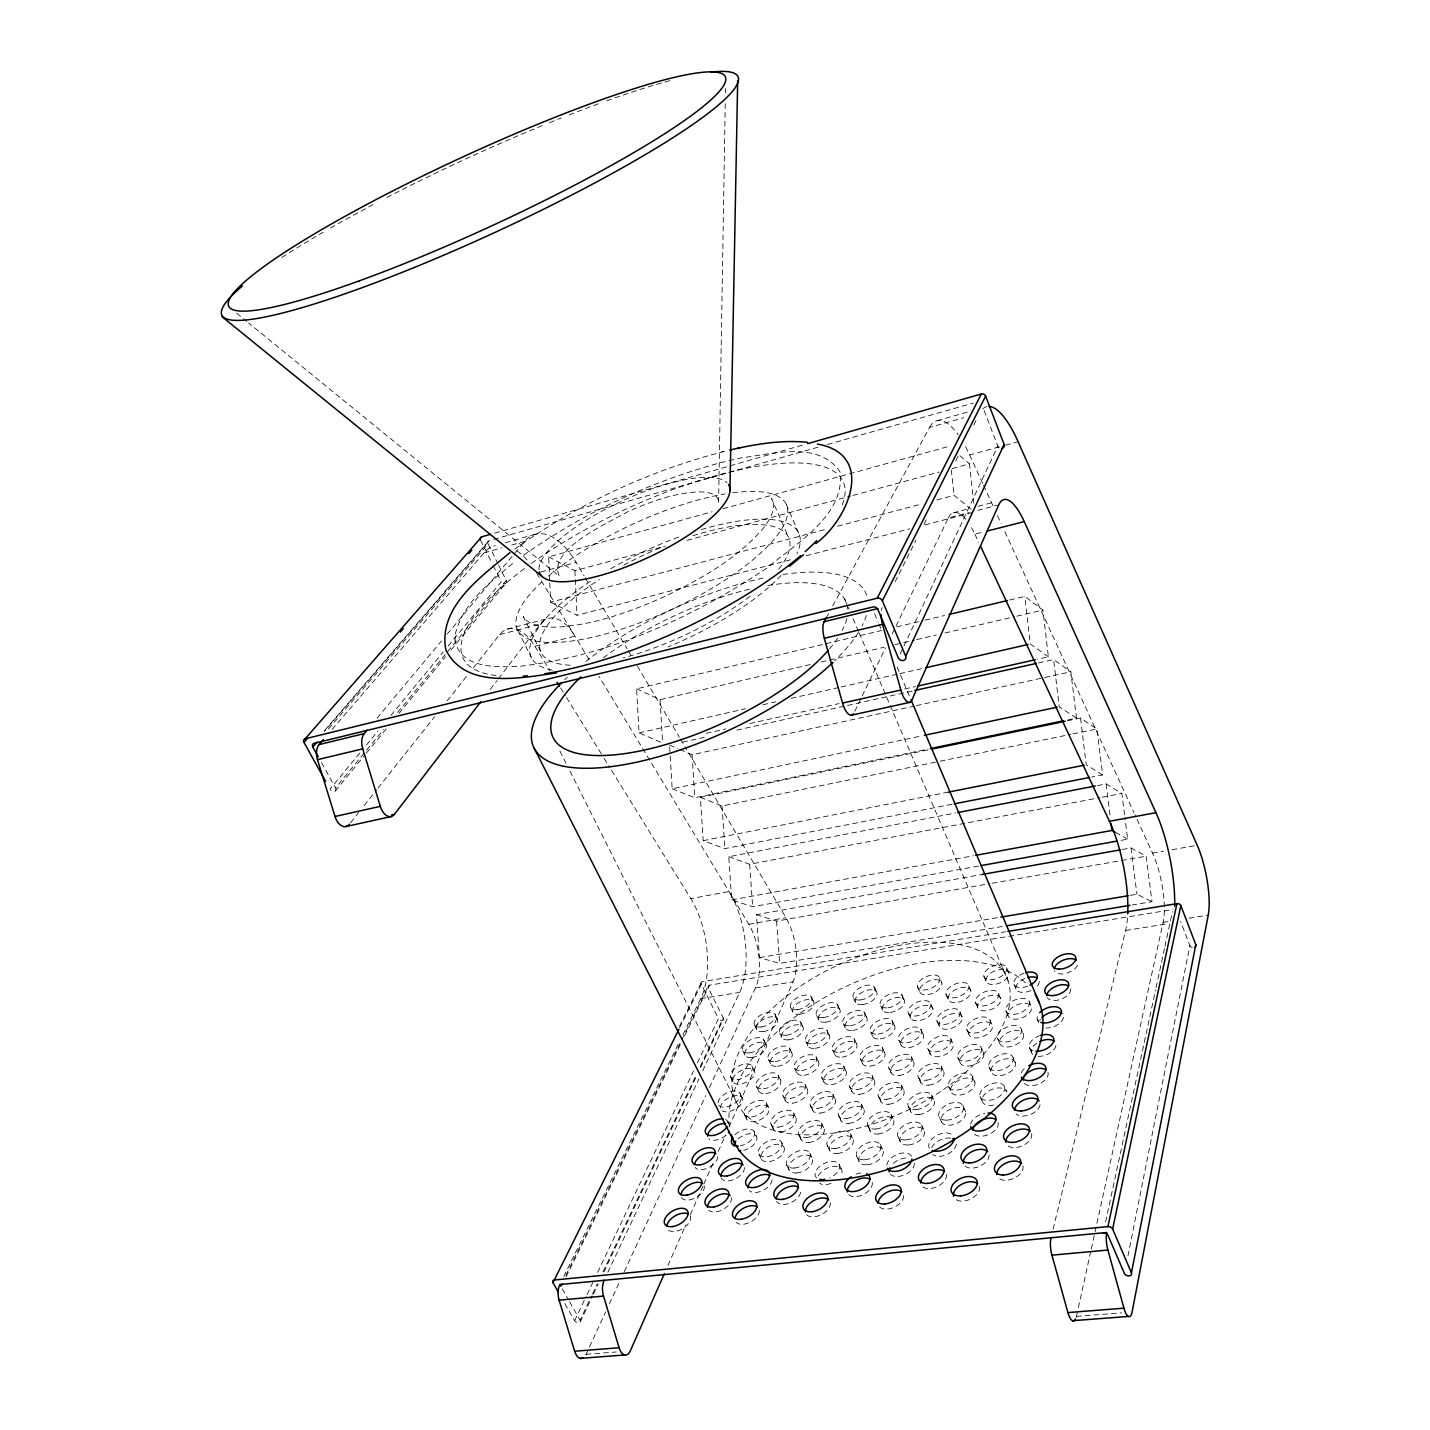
<?xml version="1.0" encoding="UTF-8"?>
<svg xmlns="http://www.w3.org/2000/svg" width="1430" height="1430" viewBox="0 0 1430 1430"><rect width="100%" height="100%" fill="white"/><g stroke="black" fill="none" stroke-linecap="round" stroke-linejoin="round"><path stroke-width="0.75" stroke-dasharray="5 3.75" d="M725.242 103.639L718.593 503.128C719.29 493.332 706.76 491.598 697.786 491.938C673.923 493.046 650.06 501.858 627.752 511.725C608.125 523.023 546.939 549.781 559.273 576.165L248.516 322.894M725.439 92.825L725.51 88.481M729.014 460.639L740.99 457.904C772.093 454.096 819.301 440.315 840.143 472.132C845.148 515.944 795.527 543.615 767.124 567.925C693.353 617.152 609.627 655.566 520.913 666.166C498.337 667.452 460.889 669.222 455.115 640.837M455.33 634.08C462.909 602.37 491.312 581.277 515.122 561.472L515.265 561.382M455.098 641.141L455.33 633.776M1127.913 1255.987L1189.903 945.605L1180.662 921.528M1105.587 1221.971L1155.601 989.81M1156.066 987.647L1164.485 948.59M1164.95 946.41L1166.344 939.903M1166.809 937.74L1172.421 911.697M1076.164 1317.531A15.212 5.023 83 0 0 1076.468 1316.369L1077.898 1309.809M1078.381 1307.628L1090.804 1251.107M1091.287 1248.944L1163.126 922.35A47.119 13.442 79 0 0 1152.562 853.138L1134.919 814.743M1053.106 1229.139L1125.607 930.501A74.932 22.737 79 0 0 1127.555 917.005M667.953 1265.479L685.9 1224.759M690.386 1214.588L702.952 1186.096M703.864 1184.058L713.731 1161.66M718.218 1151.49L725.403 1135.206M728.978 1127.054L792.989 981.874A43.329 19.073 80.3 0 0 785.964 917.702L685.006 746.764M585.8 1354.854A13.567 7.025 87.4 0 0 586.068 1354.317L605.641 1311.971M609.377 1303.874L619.673 1281.638M624.338 1271.538L705.634 1095.702M709.387 1087.604L755.469 987.915A42.936 19.591 80.5 0 0 748.784 924.263L598.902 676.175M900.239 653.868L903.081 647.808M904.028 645.806L997.836 446.16L983.179 408.05M607.893 1272.271L698.895 1078.971M702.684 1070.909L739.65 992.384A68.551 31.96 80.3 0 0 729.229 891.516L690.833 898.612L611.093 769.608M564.886 1303.588L574.628 1320.712A3.235 2.074 27.3 0 0 578.685 1322.822A3.235 2.074 27.3 0 0 580.08 1320.23L591.52 1296.045M592.485 1294.025L597.257 1283.961M602.977 1271.86L696.499 1074.341M700.325 1066.28L723.223 1017.892L708.261 987.719A2.753 2.038 27 0 1 709.566 985.163L1172.886 909.534M580.223 1321.981L592.503 1295.991M593.45 1293.989L598.187 1283.997M603.853 1272.003L696.678 1075.753M700.486 1067.71L723.276 1019.519M574.628 1320.712L586.139 1296.545M587.087 1294.525L592.842 1282.442M597.633 1272.378L693.532 1070.998M697.357 1062.937L718.45 1018.643L701.308 984.162A2.753 2.038 27.2 0 1 702.63 981.606L1005.648 931.788M854.8 711.282L861.218 697.983M862.201 695.981L885.402 647.987M892.177 633.99L895.073 627.985M896.038 625.982L948.269 518L969.308 512.53M563.76 1276.525L679.053 1042.613M682.986 1034.623L700.736 998.64A67.925 32.765 80.5 0 0 690.833 898.612M565.869 1275.31L680.769 1041.809M681.752 1039.807L708.19 986.074M566.083 1276.954L681.145 1042.988M684.72 1035.588L709.566 985.163M679.554 1027.938L702.63 981.606M679.518 1026.186L701.254 982.517M895.126 581.76L916.022 540.147M923.977 524.274L926.962 518.339M955.812 460.853L958.797 454.901M973.723 425.175L976.708 419.222M826.326 617.724L828.453 613.81M832.707 605.962L929.572 427.391L963.909 417.721M490.258 689.403L497.032 680.573M498.391 678.803L540.397 624.034A48.906 24.828 75.9 0 1 574.932 636.082L534.874 646.288A48.423 25.436 75.8 0 0 499.678 634.616L472.025 669.508M350.6 822.697L358.626 812.562M364.167 805.573L376.608 789.878M377.985 788.127L434.684 716.609M447.125 700.915L466.484 676.479M335.281 790.987L364.99 754.79M366.402 753.074L386.225 728.943M398.952 713.427L445.499 656.745M451.111 649.899L505.845 583.261M359.806 753.056L329.973 789.163A3.539 2.574 37.5 0 0 334.37 791.416A3.539 2.574 37.5 0 0 335.55 787.894L365.168 751.876M366.581 750.16L383.508 729.586M397.612 712.444L506.22 580.437L498.605 565.082M366.402 745.066L378.056 730.962M390.855 715.465L443.211 652.062M448.269 645.931L501.251 581.778L492.385 563.938M377.073 718.164L441.495 640.962M447.215 634.098L524.506 541.47A72.966 36.715 74.9 0 1 576.111 562.365L584.048 575.807M332.118 729.443L484.055 552.856A72.233 37.591 74.8 0 1 495.281 545.563M328.328 729.068L488.13 543.99A3.057 2.449 40.4 0 1 489.328 540.647L324.235 731.517M324.699 730.408L488.506 541.094M523.541 555.323C584.262 512.244 653.081 480.444 725.064 461.533M514.925 549.031C578.81 503.324 651.544 469.576 727.763 450.539M494.601 533.14L803.338 444.891M493.618 539.432L726.905 473.098M729.05 472.49L818.943 446.929M827.505 444.498L973.044 403.117M505.273 542.739L535.446 534.194M937.115 420.67L968.038 411.929M484.055 552.856L501.662 547.904M511.779 545.045L524.506 541.47M549.692 580.616L548.673 556.878L712.194 511.743M722.937 508.776L948.841 446.392M540.79 572L576.111 562.365M965.482 446.625A80.259 26.455 75.7 0 1 969.629 454.972L1003.36 445.767M1005.469 445.195L1018.124 441.745M548.673 556.878L574.914 570.713L665.468 546.188M687.026 540.343L850.868 495.96M853.031 495.388L939.26 472.025M952.201 468.522L969.451 463.838L973.741 503.217M549.781 582.779L550.622 602.191L824.592 529.654M837.551 526.24L921.689 503.968M936.775 499.964L954.042 495.406L971.256 509.205M507.114 629.164L547.636 618.6M953.184 512.816L969.808 508.472M978.12 506.309L994.94 501.93M499.678 634.616L540.397 624.034M977.709 510.349L998.748 504.879M550.622 602.191L577.005 615.275L790.969 559.684M806.109 555.752L909.855 528.814M924.978 524.881L972.525 512.53M971.524 527.634A53.822 17.929 76.3 0 1 974.903 534.194L980.998 532.621M660.66 742.206L639.049 732.911L636.618 688.849L881.649 630.487M896.825 626.876L922.851 620.674M925.013 620.173L944.533 615.526M1009.598 600.028L1024.774 596.417L1042.881 610.074L1048.387 656.817L1037.483 659.266M636.618 688.849L660.088 699.699L810.167 664.557M821.034 662.019L884.115 647.254M894.983 644.698L901.508 643.178M903.689 642.66L914.557 640.122M916.737 639.603L936.31 635.027M944.998 632.99L1014.603 616.688M1016.784 616.187L1042.881 610.074M721.793 451.916L723.723 451.469M639.049 732.911L745.548 708.708M762.923 704.758L775.972 701.79M791.183 698.341L838.999 687.473M841.18 686.972L897.683 674.138M899.863 673.637L921.581 668.704M706.223 733.322L725.832 728.925M749.803 723.562L839.16 703.596M904.547 688.974L915.45 686.543M682.593 742.188L704.275 737.362M736.825 730.104L845.327 705.955M847.49 705.473L912.59 690.976M1038.43 662.948L1053.624 659.57L1070.856 671.76L1076.45 718.11L1067.727 719.933M679.804 749.499L692.084 754.772L914.11 706.116M916.29 705.634L1042.542 677.963M1044.722 677.498L1070.856 671.76M669.687 747.264L672.172 788.788L922.225 735.771M672.172 788.788L694.783 797.761L928.142 749.052M951.969 804.303L724.885 848.616L703.185 840.679L700.414 797.35L929.786 749.517M1067.406 720.827L1080.526 718.092L1096.935 728.978L1102.637 774.917L1091.716 777.044M700.414 797.35L722.043 805.984L937.83 761.672M940.011 761.225L1070.784 734.359M1072.965 733.912L1096.935 728.978M703.185 840.679L948.322 792.131M978.513 866.044L752.645 906.727L731.677 899.899L728.782 856.749L955.633 812.973M1097.418 785.606L1106.141 783.926L1121.871 793.453L1124.623 815.225M728.782 856.749L749.66 864.274L1099.974 797.618M1102.155 797.207L1121.871 793.453M731.677 899.899L973.455 855.748M1121.066 840.357L1127.644 839.178L1124.892 817.406M1002.18 926.533L779.69 963.391L759.473 957.617L756.434 914.664L982.088 874.481M1122.3 849.509L1131.059 847.936L1146.109 856.177L1151.99 901.704L1132.149 904.993M748.784 924.263L785.964 917.702M1152.562 853.138L1163.645 851.19M1171.992 849.724L1194.408 845.774M756.434 914.664L776.579 921.117L989.935 883.615M992.134 883.24L1146.109 856.177M759.473 957.617L998.676 917.47M1130.344 895.377L1136.921 894.268L1151.99 901.704M755.469 987.915L792.989 981.874M1163.126 922.35L1171.724 920.974M1188.902 918.203L1208.243 915.093M700.736 998.64L739.65 992.384M1125.607 930.501L1166.934 923.869M586.068 1354.317L616.366 1351.976M1076.468 1316.369L1121.549 1312.883M669.562 745.084L677.749 748.605M1115.418 832.385L1127.644 839.178M1102.637 774.917L1086.21 764.818L1080.526 718.092M1076.45 718.11L1059.219 706.724L1053.624 659.57M1048.387 656.817L1030.261 644L1024.774 596.417M236.647 313.152L246.818 321.5M959.941 455.795L969.451 463.838M534.874 646.288L550.121 670.956M560.667 688.027L565.368 695.624M566.53 697.518L602.888 756.327M604.05 758.222L609.913 767.713M536.643 573.126L589.893 660.875M585.192 577.72L627.162 648.791M628.288 650.722L631.685 656.477M637.369 666.076L679.339 737.147M680.466 739.078L683.862 744.833M562.24 1288.788L568.532 1299.888M569.587 1301.729L580.08 1320.23M321.5 762.565L335.55 787.894M727.655 1121.477L730.051 1126.197A12.423 6.775 -28.4 0 0 729.229 1125.07M734.859 1134.83A12.62 6.971 -28.1 0 1 754.146 1131.666L756.559 1136.475A12.602 6.989 -28.2 0 1 743.797 1150.363M744.315 1114.363L746.692 1119.1M559.988 751.215L565.994 763.173M569.998 771.145L736.289 1101.958M758.758 1153.992L761.207 1158.836M740.097 1093.414L742.438 1098.079M730.748 1077.201L733.072 1081.813M786.697 1165.092L789.128 1170.008M517.928 630.576L531.567 657.979M766.355 1103.013A12.405 6.757 -27.6 0 1 752.502 1116.794A12.405 6.757 -27.6 0 1 747.193 1106.355A12.405 6.757 -27.6 0 1 766.355 1103.013L768.714 1107.75A12.387 6.775 -27.6 0 1 754.879 1121.531A12.387 6.775 -27.6 0 1 749.552 1111.074A12.387 6.775 -27.6 0 1 768.714 1107.75M488.13 543.99L497.658 563.17M540.737 651.669L523.308 616.616C528.582 625.768 544.776 627.502 556.216 627.126C593.593 625.178 629.379 612.111 663.306 597.114C699.788 579.615 736.575 559.345 763.28 528.26C769.251 520.377 777.42 507.99 771.449 498.284L788.127 536.411M756.488 1086.389L758.812 1091.09M781.531 1142.23A12.816 7.204 -27.8 0 1 767.284 1156.691A12.816 7.204 -27.8 0 1 761.672 1145.519A12.816 7.204 -27.8 0 1 781.531 1142.23L783.944 1147.075A12.799 7.239 -27.9 0 1 769.733 1161.553A12.799 7.239 -27.9 0 1 764.085 1150.363A12.799 7.239 -27.9 0 1 783.944 1147.075M771.092 1124.463L773.469 1129.253M480.551 540.147L491.384 561.954M752.126 1066.226A12.012 6.346 -27.4 0 1 738.631 1079.382A12.012 6.346 -27.4 0 1 733.608 1069.604A12.012 6.346 -27.4 0 1 752.126 1066.226L754.432 1070.856A11.994 6.364 -27.4 0 1 740.955 1084.029A11.994 6.364 -27.4 0 1 735.914 1074.216A11.994 6.364 -27.4 0 1 754.432 1070.856M742.76 1050.657L745.03 1055.233M798.762 1134.884L801.14 1139.746M754.414 1024.935L756.631 1029.475M778.17 1075.253L780.476 1079.936M768.268 1059.308L770.556 1063.956M793.471 1112.915L795.831 1117.724M783.032 1095.881L785.356 1100.635M809.809 1153.116L812.222 1158.032M763.799 1039.878L766.051 1044.472M821.481 1123.14L823.841 1128.02M794.58 1068.228L796.85 1072.929M810.417 1105.676L812.758 1110.502M816.548 1177.837A13.228 7.722 -27.1 0 1 822.554 1164.324A13.228 7.722 -27.1 0 1 839.07 1164.431L841.466 1169.365M827.327 1145.662L829.74 1150.596M775.114 1014.335L777.312 1018.893M789.61 1048.351L791.863 1052.998M805.036 1084.548L807.342 1089.303M779.707 1033.068L781.924 1037.662M816.226 1057.092L818.478 1061.811M832.76 1094.165L835.066 1098.973M790.772 1007.614L792.953 1012.172M850.403 1133.722L852.78 1138.655M805.769 1041.433L808.004 1046.099M821.714 1077.434L824.002 1082.188M838.713 1115.793L841.054 1120.673M856.874 1156.799L859.287 1161.804M800.693 1022.307L802.909 1026.901M811.453 997.032L813.599 1001.59M827.058 1030.512L829.275 1035.177M843.682 1066.119L845.934 1070.891M861.396 1104.085L863.702 1108.965M880.326 1144.644L882.703 1149.649M816.601 1015.479L818.8 1020.09M832.635 1050.067L834.87 1054.786M849.706 1086.925L852.012 1091.751M867.939 1126.25L870.298 1131.202M898.165 1137.064L900.525 1142.07M878.628 1096.721L880.934 1101.618M860.36 1058.987L862.612 1063.759M843.217 1023.576L845.416 1028.259M974.903 534.194L978.692 542.274M890.979 1114.328L893.303 1119.279M872.014 1075.414L874.284 1080.258M854.246 1038.966L856.463 1043.686M837.569 1004.736L839.732 1009.348M901.275 1085.03L903.546 1089.928M882.292 1047.689L884.509 1052.48M908.515 1106.856L910.821 1111.825M864.471 1012.672L866.651 1017.338M888.977 1068.174L891.23 1073.018M870.673 1031.942L872.872 1036.679M853.478 997.908L855.623 1002.537M921.563 1124.927L923.887 1129.95M969.629 454.972L982.625 483.269M983.554 485.288L993.779 507.525M997.479 515.604L1001.197 523.702M1004.915 531.781L1133.99 812.723M880.648 1005.737L882.793 1010.42M931.502 1094.951L933.772 1099.938M939.403 1117.331L941.709 1122.371M911.232 1056.698L913.448 1061.561M918.525 1077.666L920.777 1082.582M892.231 1020.841L894.411 1025.596M874.391 987.183L876.519 991.812M898.97 1040.557L901.186 1045.348M928.195 1049.441L930.412 1054.321M901.865 994.833L903.992 999.534M908.658 1013.816L910.821 1018.571M962.748 1105.211L965.679 1111.682A13.174 7.74 -24.1 0 1 948.966 1125.231A13.174 7.74 -24.1 0 1 945.552 1112.147A13.174 7.74 -24.1 0 1 965.679 1111.682M941.119 1065.994L943.943 1072.25M948.448 1086.103L951.308 1092.466M920.866 1029.278L923.047 1034.087M917.506 986.754L919.615 991.455M951.004 1039.253A12.548 6.971 -23.8 0 1 935.041 1051.872A12.548 6.971 -23.8 0 1 931.931 1040.111A12.548 6.971 -23.8 0 1 951.004 1039.253L953.184 1044.132A12.53 6.989 -23.8 0 1 937.258 1056.77A12.53 6.989 -23.8 0 1 934.13 1044.955A12.53 6.989 -23.8 0 1 953.184 1044.132M957.76 1057.306L959.977 1062.258M930.751 1003.932A12.155 6.542 -23.9 0 1 915.218 1016.033A12.155 6.542 -23.9 0 1 912.376 1004.95A12.155 6.542 -23.9 0 1 930.751 1003.932L932.878 1008.704A12.137 6.56 -23.9 0 1 917.363 1020.806A12.137 6.56 -23.9 0 1 914.521 1009.687A12.137 6.56 -23.9 0 1 932.878 1008.704M936.99 1020.895L939.153 1025.721M972.632 1076.951A12.977 7.454 -23.7 0 1 956.223 1090.143A12.977 7.454 -23.7 0 1 952.791 1077.612A12.977 7.454 -23.7 0 1 972.632 1076.951L974.867 1081.956A12.959 7.472 -23.7 0 1 958.475 1095.166A12.959 7.472 -23.7 0 1 955.025 1082.582A12.959 7.472 -23.7 0 1 974.867 1081.956M979.961 1096.22L982.213 1101.279M939.778 978.174A11.958 6.328 -23.6 0 1 924.513 989.989A11.958 6.328 -23.6 0 1 921.653 979.318A11.958 6.328 -23.6 0 1 939.778 978.174L941.87 982.893A11.958 6.346 -23.6 0 1 926.64 994.726A11.958 6.346 -23.6 0 1 923.762 984.001A11.958 6.346 -23.6 0 1 941.87 982.893M946.052 994.511L948.162 999.284M981.57 1048.279A12.763 7.204 -23.3 0 1 965.447 1061.131A12.763 7.204 -23.3 0 1 961.997 1049.084A12.763 7.204 -23.3 0 1 981.57 1048.279L983.751 1053.231A12.745 7.222 -23.3 0 1 967.663 1066.101A12.745 7.222 -23.3 0 1 964.195 1054.017A12.745 7.222 -23.3 0 1 983.751 1053.231M988.899 1066.78L991.097 1071.785M960.013 1012.1A12.352 6.739 -23.5 0 1 944.336 1024.416A12.352 6.739 -23.5 0 1 941.19 1013.084A12.352 6.739 -23.5 0 1 960.013 1012.1L962.14 1016.944A12.334 6.775 -23.5 0 1 946.499 1029.26A12.334 6.775 -23.5 0 1 943.335 1017.892A12.334 6.775 -23.5 0 1 962.14 1016.944M966.787 1029.475L968.932 1034.355M1004.611 1086.925A13.192 7.704 -23.1 0 1 988.023 1100.385A13.192 7.704 -23.1 0 1 984.233 1087.533A13.192 7.704 -23.1 0 1 1004.611 1086.925L1006.827 1092.002A13.174 7.722 -23.1 0 0 993.171 1088.945A13.174 7.722 -23.1 0 0 982.053 1100.313A13.174 7.722 -23.1 0 0 994.225 1104.907M968.718 985.824A12.155 6.524 -23.2 0 1 953.31 997.854A12.155 6.524 -23.2 0 1 950.146 986.932A12.155 6.524 -23.2 0 1 968.718 985.824L970.809 990.615A12.137 6.542 -23.2 0 1 955.437 1002.644A12.137 6.542 -23.2 0 1 952.255 991.687A12.137 6.542 -23.2 0 1 970.809 990.615M975.51 1002.519L977.62 1007.363M990.204 1020.537A12.548 6.953 -23 0 1 974.384 1033.086A12.548 6.953 -23 0 1 970.916 1021.485A12.548 6.953 -23 0 1 990.204 1020.537L992.348 1025.435A12.548 6.989 -23 0 1 976.547 1038.001A12.548 6.989 -23 0 1 973.061 1026.365A12.548 6.989 -23 0 1 992.348 1025.435M997.532 1038.305L999.695 1043.274M983.947 976.44L986.021 981.23M1013.137 1057.592A12.977 7.436 -22.8 0 1 996.871 1070.713A12.977 7.436 -22.8 0 1 993.063 1058.361A12.977 7.436 -22.8 0 1 1013.137 1057.592L1015.318 1062.615A12.959 7.454 -22.7 0 1 999.087 1075.735A12.959 7.454 -22.7 0 1 995.262 1063.366A12.959 7.454 -22.7 0 1 1015.318 1062.615M998.551 993.707A12.352 6.739 -22.7 0 1 983.036 1005.951A12.352 6.739 -22.7 0 1 979.532 994.797A12.352 6.739 -22.7 0 1 998.551 993.707L1000.66 998.551A12.352 6.757 -22.7 0 1 985.145 1010.813A12.352 6.757 -22.7 0 1 981.641 999.606A12.352 6.757 -22.7 0 1 1000.66 998.551M1005.898 1010.796L1008.007 1015.693M786.232 504.254L798.816 533.354M1021.395 1029.26A12.763 7.186 -22.4 0 1 1005.433 1042.041A12.763 7.186 -22.4 0 1 1001.608 1030.172A12.763 7.186 -22.4 0 1 1021.395 1029.26L1023.523 1034.23A12.745 7.204 -22.4 0 1 1007.596 1047.01A12.745 7.204 -22.4 0 1 1003.753 1035.106A12.745 7.204 -22.4 0 1 1023.523 1034.23M1029.314 1047.457L1031.477 1052.48M1013.977 984.162L1016.051 989.006M1006.649 967.735A12.173 6.524 -22.4 0 1 991.401 979.693A12.173 6.524 -22.4 0 1 987.88 968.932A12.173 6.524 -22.4 0 1 1006.649 967.735L1008.704 972.525A12.155 6.542 -22.4 0 1 993.475 984.484A12.155 6.542 -22.4 0 1 989.953 973.705A12.155 6.542 -22.4 0 1 1008.704 972.525M844.612 598.991L848.991 609.216M853.067 618.725L858.608 631.702M859.198 633.025L1007.989 980.497A148.97 80.491 -25 0 1 824.163 1134.133A148.97 80.491 -25 0 1 780.941 1000.803A148.97 80.491 -25 0 1 1007.989 980.497M1037.286 1019.322L1038.698 1022.647M1029.368 1001.84A12.566 6.953 -22.1 0 1 1013.691 1014.317A12.566 6.953 -22.1 0 1 1009.866 1002.895A12.566 6.953 -22.1 0 1 1029.368 1001.84L1031.459 1006.756A12.548 6.971 -22.1 0 1 1015.818 1019.233A12.548 6.971 -22.1 0 1 1011.957 1007.793A12.548 6.971 -22.1 0 1 1031.459 1006.756M874.534 613.667L878.002 621.871M878.878 623.909L881.47 630.076M897.111 666.988L910.124 697.751M1131.059 847.936L1136.921 894.268M1106.141 783.926L1110.27 817.156M951.325 469.826L954.042 495.406M776.579 921.117L779.69 963.391M749.66 864.274L752.645 906.727M722.043 805.984L724.885 848.616M692.084 754.772L694.783 797.761M660.088 699.699L662.501 740.883M574.914 570.713L575.235 577.398M575.343 579.633L577.005 615.275M729.497 1126.322A167.739 93.147 -25 0 1 843.772 987.504A167.739 93.147 -25 0 1 1026.686 983.876M866.401 615.454A183.094 66.763 -24.9 0 1 862.165 625.84M858.411 632.435A183.094 66.763 -24.9 0 1 834.584 660.892M564.564 679.876A183.094 66.763 -24.9 0 1 567.335 677.23M585.728 661.447A183.094 66.763 -24.9 0 1 764.71 577.756M782.943 574.485A183.094 66.763 -24.9 0 1 867.402 597.525M767.785 585.514A161.429 58.827 -24.9 0 1 847.793 610.413M846.846 618.511A161.429 58.827 -24.9 0 1 842.127 630.648M837.748 638.012A161.429 58.827 -24.9 0 1 829.597 648.737M603.335 657.889A161.429 58.827 -24.9 0 1 750.106 589.089M531.513 563.366A209.513 66.334 -24.9 0 1 752.752 467.074A209.513 66.334 -24.9 0 1 841.072 507.578M495.996 675.586A209.513 66.334 -24.9 0 1 525.06 568.067M538.985 569.641A104.301 31.138 -24.9 0 1 622.032 500.983A104.301 31.138 -24.9 0 1 727.084 482.804M281.907 257.436A284.284 39.45 -24.8 0 1 323.216 232.196M330.419 228.049A284.284 39.45 -24.8 0 1 375.429 203.435M386.833 197.483A284.284 39.45 -24.8 0 1 543.597 125.071M549.549 122.658A284.284 39.45 -24.8 0 1 561.347 117.921M569.14 114.865A284.284 39.45 -24.8 0 1 599.402 103.443M606.731 100.797A284.284 39.45 -24.8 0 1 670.348 80.545M692.871 535.75A136.494 44.956 -24.9 0 1 777.58 570.534M750.035 596.256A136.494 44.956 -24.9 0 1 623.176 657.907M570.23 665.218A136.494 44.956 -24.9 0 1 599.438 579.508M623.855 565.118A136.494 44.956 -24.9 0 1 663.556 546.367M701.254 529.583A147.451 48.584 -24.9 0 1 796.868 553.714M781.12 575.432A147.451 48.584 -24.9 0 1 668.096 646.932M552.409 670.152A147.451 48.584 -24.9 0 1 591.484 580.544M610.699 568.729A147.451 48.584 -24.9 0 1 679.84 536.625M732.661 492.778A148.309 46.868 -24.9 0 1 761.529 552.266A148.309 46.868 -24.9 0 1 572.036 640.998A148.309 46.868 -24.9 0 1 541.416 582.332M548.566 575.968A148.309 46.868 -24.9 0 1 725.028 493.94M999.266 447.84A3.396 3.057 21.6 0 1 997.836 446.16M506.22 580.437A3.021 2.413 39.1 0 1 505.005 583.69A3.021 2.413 39.1 0 1 501.251 581.778M948.269 518A53.822 17.929 76.3 0 1 965.911 519.34M929.572 427.391A80.259 26.455 75.7 0 1 958.189 434.738M982.803 408.891A81.153 25.007 75.8 0 1 986.771 406.638M881.309 610.467A16.177 6.006 76.6 0 1 882.185 607.536M516.963 550.872A72.233 37.591 74.8 0 1 529.726 563.152M1192.334 947.5A3.128 2.413 13.6 0 1 1189.903 945.605M723.223 1017.892A2.735 2.002 26.5 0 1 721.9 1020.412A2.735 2.002 26.5 0 1 718.45 1018.643M690.011 1215.625A13.12 7.454 -30.3 0 1 683.236 1228.334A13.12 7.454 -30.3 0 1 667.917 1229.639M704.257 1185.971A12.87 7.222 -29.6 0 1 695.391 1197.893A12.87 7.222 -29.6 0 1 681.538 1197.714M717.592 1156.656A12.638 6.989 -29 0 1 708.279 1167.774A12.638 6.989 -29 0 1 695.159 1167.452M726.047 1135.277A12.423 6.775 -28.4 0 1 708.779 1138.727M725.582 1119.511A12.423 6.757 -28.4 0 1 727.995 1122.818M720.398 1107.946A12.209 6.56 -27.9 0 1 734.966 1095.72A12.209 6.56 -27.9 0 1 740.472 1104.979A12.209 6.56 -27.9 0 1 722.096 1110.806M718.021 1102.584A12.226 6.542 -27.9 0 1 734.019 1090.911A12.226 6.542 -27.9 0 1 736.808 1101.636A12.226 6.542 -27.9 0 1 718.7 1105.158M731.266 1197.589A13.067 7.472 -29.4 0 1 723.008 1209.458A13.067 7.472 -29.4 0 1 708.672 1210.155M744.387 1167.595A12.834 7.222 -28.8 0 1 734.448 1179.25A12.834 7.222 -28.8 0 1 721.221 1177.945M738.166 1138.781A12.602 6.989 -28.2 0 1 756.559 1136.475M754.146 1131.666A12.62 6.971 -28.1 0 1 740.311 1145.805M759.33 1210.388A13.281 7.722 -29.1 0 1 750.339 1222.06A13.281 7.722 -29.1 0 1 736.253 1222.4M772.093 1179.714A13.031 7.472 -28.5 0 1 762.726 1190.529A13.031 7.472 -28.5 0 1 749.392 1190.69M800.639 1192.245A13.245 7.74 -28.1 0 1 789.503 1203.256A13.245 7.74 -28.1 0 1 776.705 1201.307M830.258 1202.719A13.46 8.008 -27.8 0 1 820.248 1215.16A13.46 8.008 -27.8 0 1 805.876 1213.587M818.335 1175.978A13.21 7.74 -27.2 0 1 834.727 1166.344A13.21 7.74 -27.2 0 1 840.786 1175.782M830.955 1183.414A13.21 7.74 -27.2 0 1 819.658 1183.361M839.07 1164.431A13.228 7.722 -27.1 0 1 829.722 1177.909M872.264 1182.61A13.442 8.008 -26.7 0 1 863.094 1194.64A13.442 8.008 -26.7 0 1 848.348 1194.175M855.998 1174.173A13.442 7.99 -26.7 0 1 861.718 1172.922M903.724 1195.623A13.656 8.294 -26.3 0 1 893.839 1207.367A13.656 8.294 -26.3 0 1 879.289 1206.545M914.342 1163.341A13.424 8.008 -25.7 0 1 904.69 1174.727A13.424 8.008 -25.7 0 1 890.336 1174.084M893.267 1163.377A13.424 8.008 -25.7 0 1 909.069 1158.211M886.815 1165.182A13.424 7.99 -25.7 0 1 898.344 1153.974A13.424 7.99 -25.7 0 1 911.625 1156.673M946.303 1174.352A13.656 8.294 -25.1 0 1 936.721 1186.829A13.656 8.294 -25.1 0 1 921.492 1185.399M956.295 1144.072A13.406 8.008 -24.6 0 1 946.875 1154.528A13.406 8.008 -24.6 0 1 932.914 1154.6M931.681 1147.79A13.406 8.008 -24.6 0 1 950.807 1138.226M929.429 1148.236A13.424 7.99 -24.6 0 1 936.382 1135.652A13.424 7.99 -24.6 0 1 952.666 1135.223M979.514 1186.578A13.889 8.598 -24.5 0 1 969.933 1199.359A13.889 8.598 -24.5 0 1 954.257 1197.822M989.095 1154.743A13.639 8.294 -24 0 1 979.621 1166.29A13.639 8.294 -24 0 1 964.66 1165.665M998.051 1122.407A13.406 7.99 -23.5 0 1 988.899 1134.419A13.406 7.99 -23.5 0 1 973.669 1133.275M970.63 1124.302A13.424 7.972 -23.5 0 1 984.752 1113.273M1039.342 981.498A12.352 6.739 -21.8 0 1 1036.839 986.539M1030.923 990.543A12.352 6.739 -21.8 0 1 1016.069 989.06A12.352 6.739 -21.8 0 1 1026.561 977.852M1027.687 986.146A12.37 6.721 -21.9 0 1 1013.906 983.876A12.37 6.721 -21.9 0 1 1024.524 973.008M1022.897 1165.79A13.889 8.58 -23.3 0 1 1012.905 1178.731A13.889 8.58 -23.3 0 1 997.211 1176.264M1031.548 1133.507A13.656 8.276 -22.9 0 1 1021.789 1146.056A13.656 8.276 -22.9 0 1 1006.309 1143.839M1040.075 1104.746A13.424 7.99 -22.5 0 1 1029.832 1114.739A13.424 7.99 -22.5 0 1 1016.069 1113.899M1047.958 1072.321A13.192 7.704 -22.1 0 1 1039.235 1083.869A13.192 7.704 -22.1 0 1 1024.005 1083.011M1021.378 1072.75A13.21 7.686 -22.1 0 1 1026.4 1067.048M1055.93 1045.491A12.977 7.436 -21.8 0 1 1038.055 1056.323M1032.728 1054.393A12.977 7.436 -21.8 0 1 1036.643 1043.256M1032.871 1050.692A12.995 7.418 -21.8 0 1 1029.618 1043.721A12.995 7.418 -21.8 0 1 1039.11 1035.856M1063.473 1017.338A12.763 7.186 -21.5 0 1 1045.902 1027.956M1039.628 1020.77A12.763 7.186 -21.5 0 1 1040.468 1019.233M1038.52 1021.163A12.781 7.168 -21.5 0 1 1037.876 1015.05M1070.713 988.756A12.566 6.953 -21.3 0 1 1061.185 999.141A12.566 6.953 -21.3 0 1 1047.35 997.693M1077.434 965.143A12.37 6.721 -21.1 0 1 1065.654 973.437A12.37 6.721 -21.1 0 1 1054.464 970.684M751.787 1057.467A11.815 6.167 -27 0 0 766.283 1045.044A11.815 6.167 -27 0 0 748.605 1047.135A11.815 6.167 -27 0 0 751.787 1057.467M749.517 1052.873A11.815 6.149 -26.9 0 0 764.049 1040.468A11.815 6.149 -26.9 0 0 746.353 1042.559A11.815 6.149 -26.9 0 0 749.517 1052.873M763.316 1031.566A11.619 5.988 -26.5 0 0 777.562 1019.447A11.619 5.988 -26.5 0 0 760.081 1021.61A11.619 5.988 -26.5 0 0 763.316 1031.566M761.1 1027.008A11.637 5.97 -26.5 0 0 775.364 1014.907A11.637 5.97 -26.5 0 0 757.882 1017.088A11.637 5.97 -26.5 0 0 761.1 1027.008M765.819 1093.521A12.173 6.578 -27.1 0 0 780.726 1080.562A12.173 6.578 -27.1 0 0 762.404 1082.546A12.173 6.578 -27.1 0 0 765.819 1093.521M763.495 1088.82A12.191 6.542 -27.1 0 0 778.421 1075.861A12.191 6.542 -27.1 0 0 760.099 1077.862A12.191 6.542 -27.1 0 0 763.495 1088.82M777.509 1066.244A11.976 6.364 -26.7 0 0 792.131 1053.606A11.976 6.364 -26.7 0 0 774.041 1055.68A11.976 6.364 -26.7 0 0 777.509 1066.244M775.221 1061.578A11.994 6.346 -26.6 0 0 789.878 1048.959A11.994 6.346 -26.6 0 0 771.789 1051.05A11.994 6.346 -26.6 0 0 775.221 1061.578M788.824 1039.807A11.797 6.185 -26.2 0 0 803.159 1027.473A11.797 6.185 -26.2 0 0 785.32 1029.636A11.797 6.185 -26.2 0 0 788.824 1039.807M786.589 1035.195A11.797 6.149 -26.2 0 0 800.961 1022.879A11.797 6.149 -26.2 0 0 783.104 1025.06A11.797 6.149 -26.2 0 0 786.589 1035.195M799.781 1014.192A11.601 5.988 -25.8 0 0 813.867 1002.144A11.601 5.988 -25.8 0 0 796.242 1004.396A11.601 5.988 -25.8 0 0 799.781 1014.192M797.6 1009.616A11.619 5.97 -25.8 0 0 811.704 997.586A11.619 5.97 -25.8 0 0 794.079 999.856A11.619 5.97 -25.8 0 0 797.6 1009.616M780.798 1131.934A12.584 7.007 -27.3 0 0 796.117 1118.385A12.584 7.007 -27.3 0 0 777.116 1120.244A12.584 7.007 -27.3 0 0 780.798 1131.934M778.403 1127.126A12.584 6.989 -27.3 0 0 793.757 1113.577A12.584 6.989 -27.3 0 0 774.756 1115.471A12.584 6.989 -27.3 0 0 778.403 1127.126M792.595 1103.156A12.37 6.775 -26.8 0 0 807.61 1089.946A12.37 6.775 -26.8 0 0 788.877 1091.912A12.37 6.775 -26.8 0 0 792.595 1103.156M790.272 1098.383A12.387 6.757 -26.8 0 0 805.304 1085.191A12.387 6.757 -26.8 0 0 786.572 1087.175A12.387 6.757 -26.8 0 0 790.272 1098.383M804.035 1075.288A12.155 6.578 -26.3 0 0 818.764 1062.418A12.155 6.578 -26.3 0 0 800.264 1064.492A12.155 6.578 -26.3 0 0 804.035 1075.288M801.747 1070.57A12.173 6.56 -26.3 0 0 816.494 1057.7A12.173 6.56 -26.3 0 0 798.012 1059.791A12.173 6.56 -26.3 0 0 801.747 1070.57M815.1 1048.315A11.958 6.364 -25.9 0 0 829.543 1035.749A11.958 6.364 -25.9 0 0 811.311 1037.912A11.958 6.364 -25.9 0 0 815.1 1048.315M812.866 1043.65A11.976 6.346 -25.9 0 0 827.344 1031.084A11.976 6.346 -25.9 0 0 809.076 1033.264A11.976 6.346 -25.9 0 0 812.866 1043.65M825.825 1022.164A11.78 6.167 -25.5 0 0 840.018 1009.92A11.78 6.167 -25.5 0 0 822 1012.154A11.78 6.167 -25.5 0 0 825.825 1022.164M823.626 1017.552A11.797 6.149 -25.5 0 0 837.837 1005.29A11.797 6.149 -25.5 0 0 819.819 1007.56A11.797 6.149 -25.5 0 0 823.626 1017.552M796.76 1172.958A13.013 7.49 -27.5 0 0 812.526 1158.747A13.013 7.49 -27.5 0 0 792.81 1160.481A13.013 7.49 -27.5 0 0 796.76 1172.958M794.311 1168.024A13.013 7.454 -27.5 0 0 810.095 1153.831A13.013 7.454 -27.5 0 0 790.379 1155.583A13.013 7.454 -27.5 0 0 794.311 1168.024M808.701 1142.516A12.781 7.239 -27 0 0 824.145 1128.699A12.781 7.239 -27 0 0 804.697 1130.54A12.781 7.239 -27 0 0 808.701 1142.516M806.306 1137.637A12.799 7.222 -26.9 0 0 821.767 1123.819A12.799 7.222 -26.9 0 0 802.319 1125.696A12.799 7.222 -26.9 0 0 806.306 1137.637M820.23 1113.094A12.566 7.007 -26.4 0 0 835.37 1099.634A12.566 7.007 -26.4 0 0 816.208 1101.583A12.566 7.007 -26.4 0 0 820.23 1113.094M817.889 1108.268A12.566 6.989 -26.4 0 0 833.064 1094.808A12.566 6.989 -26.4 0 0 813.885 1096.792A12.566 6.989 -26.4 0 0 817.889 1108.268M831.402 1084.637A12.352 6.793 -26 0 0 846.238 1071.517A12.352 6.793 -26 0 0 827.327 1073.572A12.352 6.793 -26 0 0 831.402 1084.637M829.114 1079.847A12.37 6.757 -26 0 0 843.968 1066.726A12.37 6.757 -26 0 0 825.056 1068.818A12.37 6.757 -26 0 0 829.114 1079.847M842.199 1057.092A12.155 6.578 -25.5 0 0 856.767 1044.293A12.155 6.578 -25.5 0 0 838.105 1046.438A12.155 6.578 -25.5 0 0 842.199 1057.092M839.964 1052.337A12.155 6.542 -25.5 0 0 854.532 1039.556A12.155 6.542 -25.5 0 0 835.871 1041.737A12.155 6.542 -25.5 0 0 839.964 1052.337M852.655 1030.404A11.958 6.364 -25.1 0 0 866.955 1017.928A11.958 6.364 -25.1 0 0 848.544 1020.162A11.958 6.364 -25.1 0 0 852.655 1030.404M850.475 1025.703A11.976 6.346 -25.1 0 0 864.775 1013.244A11.976 6.346 -25.1 0 0 846.363 1015.497A11.976 6.346 -25.1 0 0 850.475 1025.703M862.808 1004.539A11.762 6.167 -24.8 0 0 876.822 992.366A11.762 6.167 -24.8 0 0 858.644 994.69A11.762 6.167 -24.8 0 0 862.808 1004.539M860.646 999.91A11.78 6.149 -24.8 0 0 874.695 987.737A11.78 6.149 -24.8 0 0 856.516 990.078A11.78 6.149 -24.8 0 0 860.646 999.91M837.533 1153.456A12.977 7.49 -26.6 0 0 853.102 1139.352A12.977 7.49 -26.6 0 0 833.19 1141.176A12.977 7.49 -26.6 0 0 837.533 1153.456M835.138 1148.505A12.995 7.472 -26.6 0 0 850.725 1134.401A12.995 7.472 -26.6 0 0 830.812 1136.26A12.995 7.472 -26.6 0 0 835.138 1148.505M848.776 1123.372A12.763 7.239 -26 0 0 864.024 1109.626A12.763 7.239 -26 0 0 844.397 1111.575A12.763 7.239 -26 0 0 848.776 1123.372M846.435 1118.475A12.781 7.222 -26 0 0 861.7 1104.746A12.781 7.222 -26 0 0 842.073 1106.713A12.781 7.222 -26 0 0 846.435 1118.475M859.645 1094.272A12.548 7.007 -25.6 0 0 874.606 1080.901A12.548 7.007 -25.6 0 0 855.247 1082.939A12.548 7.007 -25.6 0 0 859.645 1094.272M857.356 1089.428A12.566 6.989 -25.6 0 0 872.336 1076.057A12.566 6.989 -25.6 0 0 852.959 1078.131A12.566 6.989 -25.6 0 0 857.356 1089.428M870.155 1066.137A12.334 6.775 -25.1 0 0 884.83 1053.088A12.334 6.775 -25.1 0 0 865.74 1055.233A12.334 6.775 -25.1 0 0 870.155 1066.137M867.921 1061.328A12.352 6.757 -25.1 0 0 882.596 1048.297A12.352 6.757 -25.1 0 0 863.505 1050.46A12.352 6.757 -25.1 0 0 867.921 1061.328M880.344 1038.895A12.137 6.56 -24.7 0 0 894.733 1026.168A12.137 6.56 -24.7 0 0 875.893 1028.42A12.137 6.56 -24.7 0 0 880.344 1038.895M878.145 1034.122A12.155 6.542 -24.7 0 0 892.552 1021.431A12.155 6.542 -24.7 0 0 873.712 1023.683A12.155 6.542 -24.7 0 0 878.145 1034.122M890.193 1012.494A11.958 6.364 -24.4 0 0 904.314 1000.106A11.958 6.364 -24.4 0 0 885.742 1002.43A11.958 6.364 -24.4 0 0 890.193 1012.494M888.048 1007.793A11.958 6.346 -24.4 0 0 902.187 995.405A11.958 6.346 -24.4 0 0 883.597 997.747A11.958 6.346 -24.4 0 0 888.048 1007.793M867.367 1164.771A13.192 7.74 -26.1 0 0 883.043 1150.363A13.192 7.74 -26.1 0 0 862.648 1152.169A13.192 7.74 -26.1 0 0 867.367 1164.771M864.953 1159.748A13.21 7.722 -26.1 0 0 880.666 1145.359A13.21 7.722 -26.1 0 0 860.252 1147.182A13.21 7.722 -26.1 0 0 864.953 1159.748M878.27 1133.99A12.959 7.49 -25.6 0 0 893.643 1119.976A12.959 7.49 -25.6 0 0 873.533 1121.889A12.959 7.49 -25.6 0 0 878.27 1133.99M875.929 1129.021A12.977 7.454 -25.6 0 0 891.319 1115.007A12.977 7.454 -25.6 0 0 871.21 1116.955A12.977 7.454 -25.6 0 0 875.929 1129.021M888.834 1104.228A12.745 7.239 -25.1 0 0 903.885 1090.59A12.745 7.239 -25.1 0 0 884.08 1092.627A12.745 7.239 -25.1 0 0 888.834 1104.228M886.529 1099.312A12.763 7.222 -25.1 0 0 901.615 1085.674A12.763 7.222 -25.1 0 0 881.792 1087.729A12.763 7.222 -25.1 0 0 886.529 1099.312M899.023 1075.467A12.53 7.007 -24.7 0 0 913.788 1062.186A12.53 7.007 -24.7 0 0 894.268 1064.313A12.53 7.007 -24.7 0 0 899.023 1075.467M896.771 1070.605A12.548 6.971 -24.7 0 0 911.571 1057.324A12.548 6.971 -24.7 0 0 892.016 1059.487A12.548 6.971 -24.7 0 0 896.771 1070.605M908.89 1047.636A12.334 6.775 -24.3 0 0 923.387 1034.694A12.334 6.775 -24.3 0 0 904.118 1036.929A12.334 6.775 -24.3 0 0 908.89 1047.636M906.692 1042.828A12.352 6.757 -24.3 0 0 921.206 1029.886A12.352 6.757 -24.3 0 0 901.937 1032.138A12.352 6.757 -24.3 0 0 906.692 1042.828M908.765 1144.947A13.174 7.74 -25.1 0 0 924.245 1130.647A13.174 7.74 -25.1 0 0 903.653 1132.56A13.174 7.74 -25.1 0 0 908.765 1144.947M906.405 1139.907A13.192 7.722 -25.1 0 0 921.921 1125.625A13.192 7.722 -25.1 0 0 901.311 1127.537A13.192 7.722 -25.1 0 0 906.405 1139.907M918.972 1114.524A12.959 7.472 -24.7 0 0 934.148 1100.6A12.959 7.472 -24.7 0 0 913.859 1102.619A12.959 7.472 -24.7 0 0 918.972 1114.524M916.666 1109.537A12.977 7.454 -24.7 0 0 931.86 1095.63A12.977 7.454 -24.7 0 0 911.553 1097.668A12.977 7.454 -24.7 0 0 916.666 1109.537M928.839 1085.12A12.745 7.222 -24.2 0 0 943.711 1071.571A12.745 7.222 -24.2 0 0 923.709 1073.698A12.745 7.222 -24.2 0 0 928.839 1085.12M926.586 1080.168A12.763 7.204 -24.2 0 0 941.476 1066.637A12.763 7.204 -24.2 0 0 921.474 1068.782A12.763 7.204 -24.2 0 0 926.586 1080.168M946.66 1120.173A13.192 7.704 -24.1 0 0 963.391 1106.641A13.192 7.704 -24.1 0 0 943.264 1107.124A13.192 7.704 -24.1 0 0 946.66 1120.173"/><path stroke-width="1.5" d="M729.944 491.044L737.683 80.581M1103.245 1232.821A3.807 2.646 17.2 0 1 1107.964 1235.234L1124.427 1273.487A3.79 2.61 16.9 0 0 1129.092 1275.882A3.79 2.61 16.9 0 0 1131.452 1272.879L1195.802 944.694L1180.84 905.619A3.146 2.467 13.8 0 0 1176.926 903.635L1007.846 931.431M1131.452 1272.879L1112.647 1229.049L1180.84 905.619M558.397 1292.166L552.999 1282.656A3.271 2.109 27.8 0 1 554.357 1279.993L1107.928 1226.618L1176.926 903.635M664.36 1273.63L630.308 1350.885A13.71 6.864 86.9 0 1 619.119 1347.739L574.646 1351.225L559.112 1300.156A13.514 7.114 86.7 0 1 559.827 1284.533L1106.766 1232.481A15.337 4.826 82.2 0 0 1107.892 1250.052L1123.926 1308.182A15.408 4.755 82.6 0 0 1132.095 1312.061L1208.243 915.093A47.583 12.673 78.9 0 0 1197.232 845.273L1018.124 441.745A81.153 25.007 75.8 0 0 989.042 406.424M318.247 756.72L312.848 746.978A3.575 2.61 38.6 0 1 314.01 743.35L872.783 606.999A4.075 3.468 26.3 0 1 877.931 609.591L898.344 657.907A4.058 3.414 24.4 0 0 903.456 660.463A4.058 3.414 24.4 0 0 905.691 656.209L1004.128 444.426L985.628 396.164A3.414 3.128 24 0 0 981.302 394.019L807.628 443.658M552.999 1282.656L678.91 1029.332M905.691 656.209L882.382 600.797L985.628 396.164M325.647 781.388L304 742.438A3.575 2.61 38.8 0 1 305.144 738.81L877.216 598.205L981.302 394.019M853.513 713.767A15.927 6.274 77.3 0 1 842.538 703.06L824.324 638.28A15.962 6.31 76.6 0 1 824.181 621.657L826.326 617.724M391.606 814.939L394.448 814.314L480.766 701.773M394.448 814.314A14.229 8.419 77.6 0 1 380.326 806.359L362.737 748.837A14.264 8.455 76.3 0 1 364.203 733.608L367.063 730.176M349.349 824.27A14.068 8.58 77.7 0 1 335.013 816.476L317.496 759.67A14.103 8.634 76.3 0 1 319.087 744.583L323.43 739.525M312.848 746.978L317.085 742.081M304 742.438L306.914 739.096M400.293 632.096L403.206 628.753M468.879 553.535L471.793 550.192M305.144 738.81L481.731 536.822L490.311 534.355M815.797 543.579C848.383 519.644 876.268 454.472 817.37 444.051M789.449 566.262L803.499 554.804M509.902 552.695C481.231 576.63 437.955 606.964 445.82 649.685C465.286 689.796 521.289 677.874 556.627 672.887M987.129 531.066L1024.255 521.61L1155.958 812.687A75.719 21.45 78.8 0 1 1174.656 906.173M319.087 744.583L364.203 733.608M824.181 621.657L877.895 608.59M317.496 759.67L362.737 748.837M824.324 638.28L882.542 624.338A16.177 6.006 76.6 0 1 881.041 614.65M948.877 614.489L1007.417 600.546M729.729 450.075C755.111 444.158 781.334 439.743 807.45 442.299M737.683 448.233L739.9 447.733M925.943 667.703L1028.081 644.501M335.013 816.476L380.326 806.359M842.538 703.06L900.828 690.029A16.141 5.952 77.3 0 0 911.875 700.164L998.748 504.879A54.429 16.946 76.3 0 1 1024.255 521.61M917.631 686.06L1035.302 659.748M914.753 690.493L1036.267 663.431M345.828 826.558L391.034 816.601M851.565 715.179L909.587 702.398M924.406 735.306L1057.038 707.189M930.322 748.605L1063.366 720.827M931.967 749.07L1065.225 721.274M948.322 792.131L1084.012 765.247M954.15 803.875L1089.535 777.473M957.814 812.544L1095.237 786.017M980.587 546.314L1109.43 821.285L1155.958 812.687M975.653 855.337L1111.914 830.455L1115.418 832.385M980.712 865.65L1116.687 841.162M982.088 874.481L1120.101 849.903M1000.875 917.113L1128.145 895.752M1006.595 925.8L1129.95 905.351M559.112 1300.156L603.514 1296.098L619.119 1347.739M1050.996 1237.79A15.158 5.094 82.6 0 0 1051.926 1255.165L1107.892 1250.052M1051.926 1255.165L1067.906 1312.579L1123.926 1308.182M580.151 1358.375L624.535 1354.979M1072.554 1320.712L1128.449 1316.44M221.918 316.602L541.791 576.201M557.146 682.342L559.505 686.132M533.855 747.533L734.305 1142.284M910.999 699.806L1039.503 1003.342M882.542 624.338L900.828 690.029M1111.092 823.805L1111.914 830.455M1035.106 994.368A167.739 93.147 -25 0 1 924.12 1155.583A167.739 93.147 -25 0 1 731.284 1134.526M833.029 662.376A183.094 66.763 -24.9 0 1 599.939 767.749A183.094 66.763 -24.9 0 1 561.901 682.503M828.399 650.15A161.429 58.827 -24.9 0 1 617.617 754.522A161.429 58.827 -24.9 0 1 580.938 676.855M816.78 540.576A209.513 66.334 -24.9 0 1 805.162 551.658M800.586 555.698A209.513 66.334 -24.9 0 1 544.866 673.727M527.473 675.8A209.513 66.334 -24.9 0 1 523.112 676.122M728.514 484.573A104.301 31.138 -24.9 0 1 646.914 558.093A104.301 31.138 -24.9 0 1 539.325 571.928M711.139 72.126A284.284 39.45 -24.8 0 1 485.253 236.862A284.284 39.45 -24.8 0 1 242.439 285.929M480.444 539.914A3.057 2.449 40.6 0 1 481.731 536.822M877.216 598.205A4.093 3.486 26.2 0 1 882.382 600.797M1004.128 444.426A3.396 3.057 21.6 0 1 1001.84 448.341M1109.43 821.285A74.932 22.737 79 0 1 1127.734 913.859M1075.575 1319.032A15.212 5.023 83 0 1 1067.906 1312.579M603.514 1296.098A13.656 6.953 86.3 0 1 604.103 1280.315M583.404 1357.749A13.567 7.025 87.4 0 1 574.646 1351.225M560.918 1286.267A3.271 2.127 27.7 0 1 562.562 1284.265M1107.928 1226.618A3.807 2.663 17.1 0 1 1112.647 1229.049M1195.802 944.694A3.128 2.413 13.6 0 1 1194.801 947.232M666.863 1225.975A13.12 7.454 -30.3 0 1 675.389 1215.697A13.12 7.454 -30.3 0 1 688.277 1214.016M680.912 1194.801A12.87 7.222 -29.6 0 1 689.814 1184.523A12.87 7.222 -29.6 0 1 702.63 1183.504M694.515 1164.646A12.638 6.989 -29 0 1 703.202 1154.654A12.638 6.989 -29 0 1 715.858 1153.563M729.443 1131.255A12.423 6.775 -28.4 0 1 728.388 1132.846M707.653 1136.207A12.423 6.775 -28.4 0 1 713.534 1127.376A12.423 6.775 -28.4 0 1 725.493 1123.569M727.048 1126.518A12.423 6.757 -28.4 0 1 711.371 1135.581A12.423 6.757 -28.4 0 1 706.867 1126.822A12.423 6.757 -28.4 0 1 723.115 1118.868M707.493 1207.367A13.067 7.472 -29.4 0 1 716.466 1196.034A13.067 7.472 -29.4 0 1 730.158 1195.587M720.863 1176.497A12.834 7.222 -28.8 0 1 729.622 1165.504A12.834 7.222 -28.8 0 1 743.135 1164.95M740.758 1150.846A12.602 6.989 -28.2 0 1 738.827 1150.793M733.787 1145.895A12.602 6.989 -28.2 0 1 735.807 1141.247M738.327 1146.038A12.62 6.971 -28.1 0 1 732.803 1137.297M734.984 1218.7A13.281 7.722 -29.1 0 1 743.94 1207.975A13.281 7.722 -29.1 0 1 757.382 1207.009M748.105 1187.937A13.031 7.472 -28.5 0 1 756.291 1177.033A13.031 7.472 -28.5 0 1 770.109 1175.675M776.258 1198.966A13.245 7.74 -28.1 0 1 785.034 1188.312A13.245 7.74 -28.1 0 1 798.601 1187.293M805.412 1212.014A13.46 8.008 -27.8 0 1 814.206 1200.288A13.46 8.008 -27.8 0 1 828.756 1199.841M824.967 1179.392A13.228 7.722 -27.1 0 1 819.783 1179.41M847.364 1191.941A13.442 8.008 -26.7 0 1 855.337 1180.644A13.442 8.008 -26.7 0 1 869.958 1179.25M866.723 1173.762A13.442 7.99 -26.7 0 1 865.061 1186.739A13.442 7.99 -26.7 0 1 846.953 1190.135A13.442 7.99 -26.7 0 1 851.172 1176.676M878.145 1203.417A13.656 8.294 -26.3 0 1 887.404 1192.066A13.656 8.294 -26.3 0 1 901.919 1191.887M889.281 1171.885A13.424 8.008 -25.7 0 1 889.907 1167.774M911.947 1159.069A13.424 7.99 -25.7 0 1 901.043 1170.133A13.424 7.99 -25.7 0 1 887.44 1168.328M920.759 1183.003A13.656 8.294 -25.1 0 1 929.804 1171.76A13.656 8.294 -25.1 0 1 944.497 1171.492M952.755 1138.798A13.406 8.008 -24.6 0 1 954.364 1139.728M953.953 1138.155A13.424 7.99 -24.6 0 1 946.338 1148.505A13.424 7.99 -24.6 0 1 932.146 1150.453M953.578 1196.213A13.889 8.598 -24.5 0 1 961.89 1184.165A13.889 8.598 -24.5 0 1 977.602 1183.647M963.463 1163.43A13.639 8.294 -24 0 1 972.203 1151.454A13.639 8.294 -24 0 1 987.701 1151.722M972.847 1130.218A13.406 7.99 -23.5 0 1 982.088 1119.94A13.406 7.99 -23.5 0 1 996.156 1119.726M988.076 1112.969A13.424 7.972 -23.5 0 1 991.151 1126.536A13.424 7.972 -23.5 0 1 970.702 1126.697M1027.687 977.53A12.352 6.739 -21.8 0 1 1037.304 978.031M1025.632 972.686A12.37 6.721 -21.9 0 1 1037.09 975.332A12.37 6.721 -21.9 0 1 1029.975 985.127M996.764 1174.62A13.889 8.58 -23.3 0 1 1006.255 1162.912A13.889 8.58 -23.3 0 1 1021.574 1163.519M1005.862 1142.248A13.656 8.276 -22.9 0 1 1015.157 1130.898A13.656 8.276 -22.9 0 1 1030.244 1131.362M1014.603 1110.234A13.424 7.99 -22.5 0 1 1024.953 1099.509A13.424 7.99 -22.5 0 1 1039.163 1100.957M1023.076 1080.115A13.192 7.704 -22.1 0 1 1031.96 1070.212A13.192 7.704 -22.1 0 1 1045.974 1069.801M1028.671 1065.69A13.21 7.686 -22.1 0 1 1045.223 1066.119A13.21 7.686 -22.1 0 1 1037.376 1078.595A13.21 7.686 -22.1 0 1 1021.36 1077.255M1040.057 1041.362A12.977 7.436 -21.8 0 1 1054.446 1041.398M1040.307 1035.445A12.995 7.418 -21.8 0 1 1053.624 1041.219A12.995 7.418 -21.8 0 1 1035.892 1051.282M1041.737 1017.642A12.763 7.186 -21.5 0 1 1061.99 1013.423M1039.628 1012.672A12.781 7.168 -21.5 0 1 1057.056 1007.042A12.781 7.168 -21.5 0 1 1058.307 1017.517A12.781 7.168 -21.5 0 1 1040.79 1022.432M1046.832 995.709A12.566 6.953 -21.3 0 1 1055.197 986.593A12.566 6.953 -21.3 0 1 1068.603 985.896M1054.285 968.718A12.37 6.721 -21.1 0 1 1063.562 960.048A12.37 6.721 -21.1 0 1 1076.325 960.173M359.431 280.798A273.488 37.341 -24.8 0 0 725.636 77.595A273.488 37.341 -24.8 0 0 346.185 215.68A273.488 37.341 -24.8 0 0 359.431 280.798M672.779 1226.547A13.138 7.418 -30.3 0 0 687.794 1211.442A13.138 7.418 -30.3 0 0 667.971 1214.517A13.138 7.418 -30.3 0 0 672.779 1226.547M686.847 1195.123A12.888 7.186 -29.6 0 0 701.522 1180.447A12.888 7.186 -29.6 0 0 681.967 1183.593A12.888 7.186 -29.6 0 0 686.847 1195.123M700.432 1164.753A12.655 6.971 -29 0 0 714.803 1150.471A12.655 6.971 -29 0 0 695.516 1153.688A12.655 6.971 -29 0 0 700.432 1164.753M713.731 1206.974A13.085 7.436 -29.4 0 0 728.514 1191.977A13.085 7.436 -29.4 0 0 708.511 1195.14A13.085 7.436 -29.4 0 0 713.731 1206.974M727.084 1175.889A12.852 7.204 -28.7 0 0 741.544 1161.321A12.852 7.204 -28.7 0 0 721.846 1164.556A12.852 7.204 -28.7 0 0 727.084 1175.889M741.526 1219.218A13.299 7.704 -29.1 0 0 756.399 1203.917A13.299 7.704 -29.1 0 0 735.95 1207.063A13.299 7.704 -29.1 0 0 741.526 1219.218M754.629 1187.418A13.049 7.454 -28.4 0 0 769.179 1172.546A13.049 7.454 -28.4 0 0 749.016 1175.782A13.049 7.454 -28.4 0 0 754.629 1187.418M783.104 1199.323A13.263 7.722 -28.1 0 0 797.743 1184.129A13.263 7.722 -28.1 0 0 777.134 1187.383A13.263 7.722 -28.1 0 0 783.104 1199.323M812.58 1211.639A13.478 7.99 -27.8 0 0 827.291 1196.123A13.478 7.99 -27.8 0 0 806.198 1199.377A13.478 7.99 -27.8 0 0 812.58 1211.639M884.795 1203.971A13.674 8.276 -26.2 0 0 900.954 1188.848A13.674 8.276 -26.2 0 0 879.718 1190.511A13.674 8.276 -26.2 0 0 884.795 1203.971M927.713 1183.397A13.656 8.276 -25.1 0 0 943.657 1168.381A13.656 8.276 -25.1 0 0 922.225 1170.169A13.656 8.276 -25.1 0 0 927.713 1183.397M960.799 1195.873A13.907 8.58 -24.5 0 0 976.851 1180.519A13.907 8.58 -24.5 0 0 954.847 1182.27A13.907 8.58 -24.5 0 0 960.799 1195.873M969.379 1162.93A13.656 8.258 -24 0 0 986.611 1148.737A13.656 8.258 -24 0 0 965.625 1148.987A13.656 8.258 -24 0 0 969.379 1162.93M1003.163 1175.013A13.907 8.562 -23.3 0 0 1020.573 1160.517A13.907 8.562 -23.3 0 0 998.998 1160.713A13.907 8.562 -23.3 0 0 1003.163 1175.013M1012.208 1142.409A13.656 8.258 -22.9 0 0 1029.278 1128.306A13.656 8.258 -22.9 0 0 1008.043 1128.681A13.656 8.258 -22.9 0 0 1012.208 1142.409M1020.948 1110.967A13.424 7.954 -22.5 0 0 1037.679 1097.239A13.424 7.954 -22.5 0 0 1016.748 1097.793A13.424 7.954 -22.5 0 0 1020.948 1110.967M1052.981 995.566A12.584 6.918 -21.3 0 0 1068.496 983.161A12.584 6.918 -21.3 0 0 1048.78 984.323A12.584 6.918 -21.3 0 0 1052.981 995.566M1059.255 969.093A12.387 6.703 -21.1 0 0 1075.753 957.582A12.387 6.703 -21.1 0 0 1057.038 957.564A12.387 6.703 -21.1 0 0 1059.255 969.093"/></g></svg>
